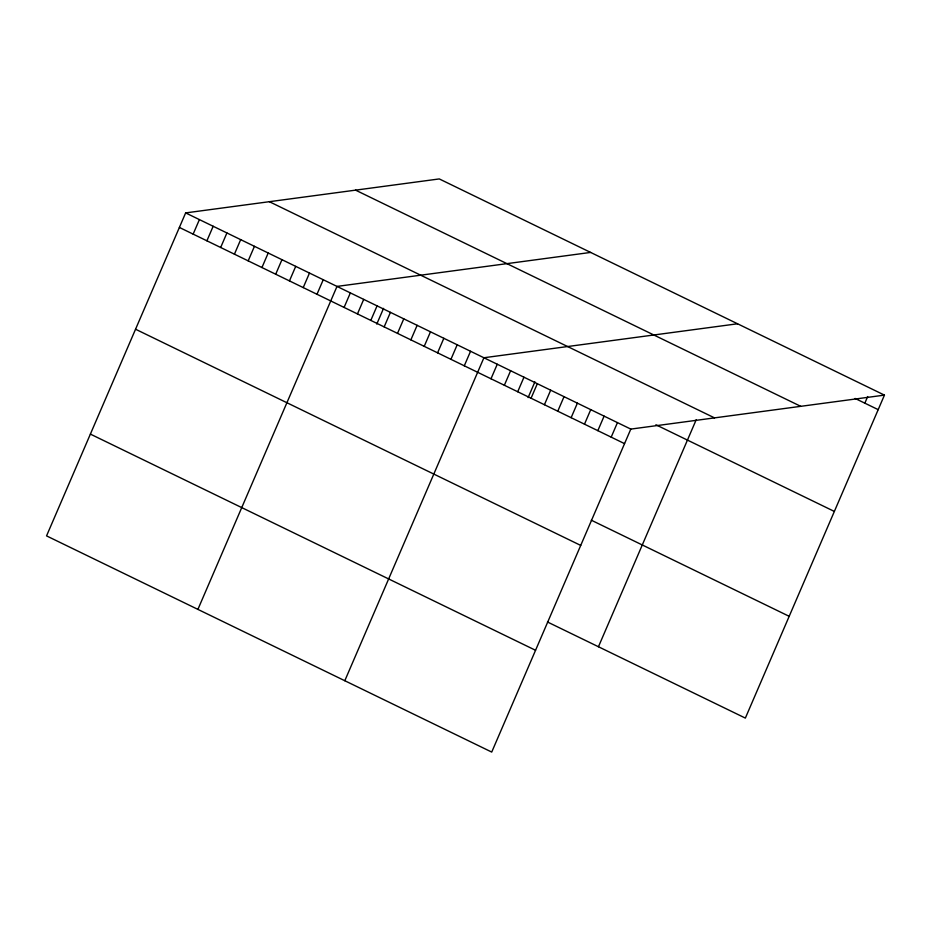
<?xml version="1.0" encoding="UTF-8"?>
<svg xmlns="http://www.w3.org/2000/svg" width="931" height="931" viewBox="0 0 931 931"><rect width="100%" height="100%" fill="white"/><g stroke="black" fill="none" stroke-linecap="round" stroke-linejoin="round"><path stroke-width="1.4" d="M884.45 395.116L439.281 178.927L185.641 212.908L46.55 535.884L491.719 752.073L630.811 429.098L884.45 395.116L745.359 718.092L547.463 621.989M193.148 234.123L199.409 219.588M206.903 240.803L213.164 226.268M220.67 247.483L226.92 232.948M234.426 254.175L240.687 239.639M248.181 260.855L254.442 246.319M261.948 267.534L268.198 252.999M275.704 274.214L281.965 259.679M289.46 280.894L295.721 266.359M303.227 287.586L309.488 273.051M316.982 294.266L323.243 279.731M197.907 609.386L336.999 286.411L590.638 252.429M344.098 307.428L350.359 292.893M357.457 313.922L363.707 299.386M370.806 320.404L377.067 305.868M376.776 324.093L383.549 308.359M384.166 326.886L390.426 312.351M397.514 333.368L403.775 318.844M410.874 339.862L417.135 325.326M424.222 346.344L430.483 331.808M437.582 352.826L443.843 338.29M450.941 359.319L457.191 344.784M464.29 365.802L470.551 351.266M344.807 680.724L483.911 357.748L737.55 323.779M490.998 378.777L497.259 364.242M504.358 385.259L510.619 370.724M517.706 391.742L523.967 377.206M528.121 397.595L534.906 381.861M531.066 398.235L537.327 383.7M544.426 404.717L550.675 390.182M557.774 411.199L564.035 396.664M571.134 417.682L577.395 403.158M584.482 424.175L590.743 409.64M597.842 430.657L604.103 416.122M611.202 437.139L617.451 422.604M598.447 646.754L696.213 419.741M864.841 403.17L867.68 396.559M855.124 398.445L878.189 409.652M355.584 190.145L800.753 406.335M269.35 201.69L714.508 417.879M655.89 424.769L834.351 511.433M185.641 212.908L630.811 429.098M179.38 227.443L624.55 443.633M591.29 520.196L789.185 616.31M135.554 329.225L580.711 545.415M90.388 434.102L535.546 650.28"/></g></svg>
